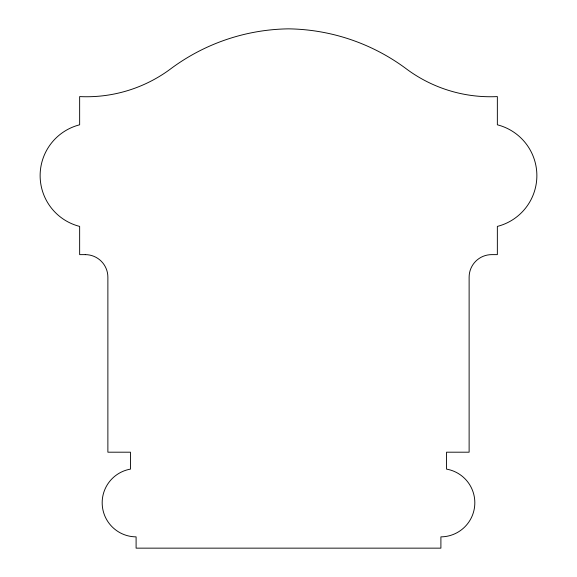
<?xml version="1.0" encoding="UTF-8"?>
<svg xmlns="http://www.w3.org/2000/svg" width="577" height="577" viewBox="0 0 577 577"><rect width="100%" height="100%" fill="white"/><g stroke="black" fill="none" stroke-linecap="round" stroke-linejoin="round"><path stroke-width="0.87" d="M85.295 254.63L79.648 254.63L79.648 226.408A52.413 52.413 0 0 1 79.648 124.805L79.648 96.583A140.846 140.846 0 0 0 169.768 69.528A201.827 201.827 0 0 1 288.5 28.85A201.827 201.827 0 0 1 407.232 69.528A140.846 140.846 0 0 0 497.352 96.583L497.352 124.805A52.413 52.413 0 0 1 497.352 226.408L497.352 254.63L491.705 254.63A22.575 22.575 0 0 0 469.123 277.212L469.123 452.195L446.548 452.195L446.548 469.123A34.122 34.122 0 0 1 440.9 536.862L440.9 548.15L136.1 548.15L136.1 536.862A34.122 34.122 0 0 1 130.452 469.123L130.452 452.195L107.877 452.195L107.877 277.212A22.575 22.575 0 0 0 85.295 254.63"/></g></svg>
